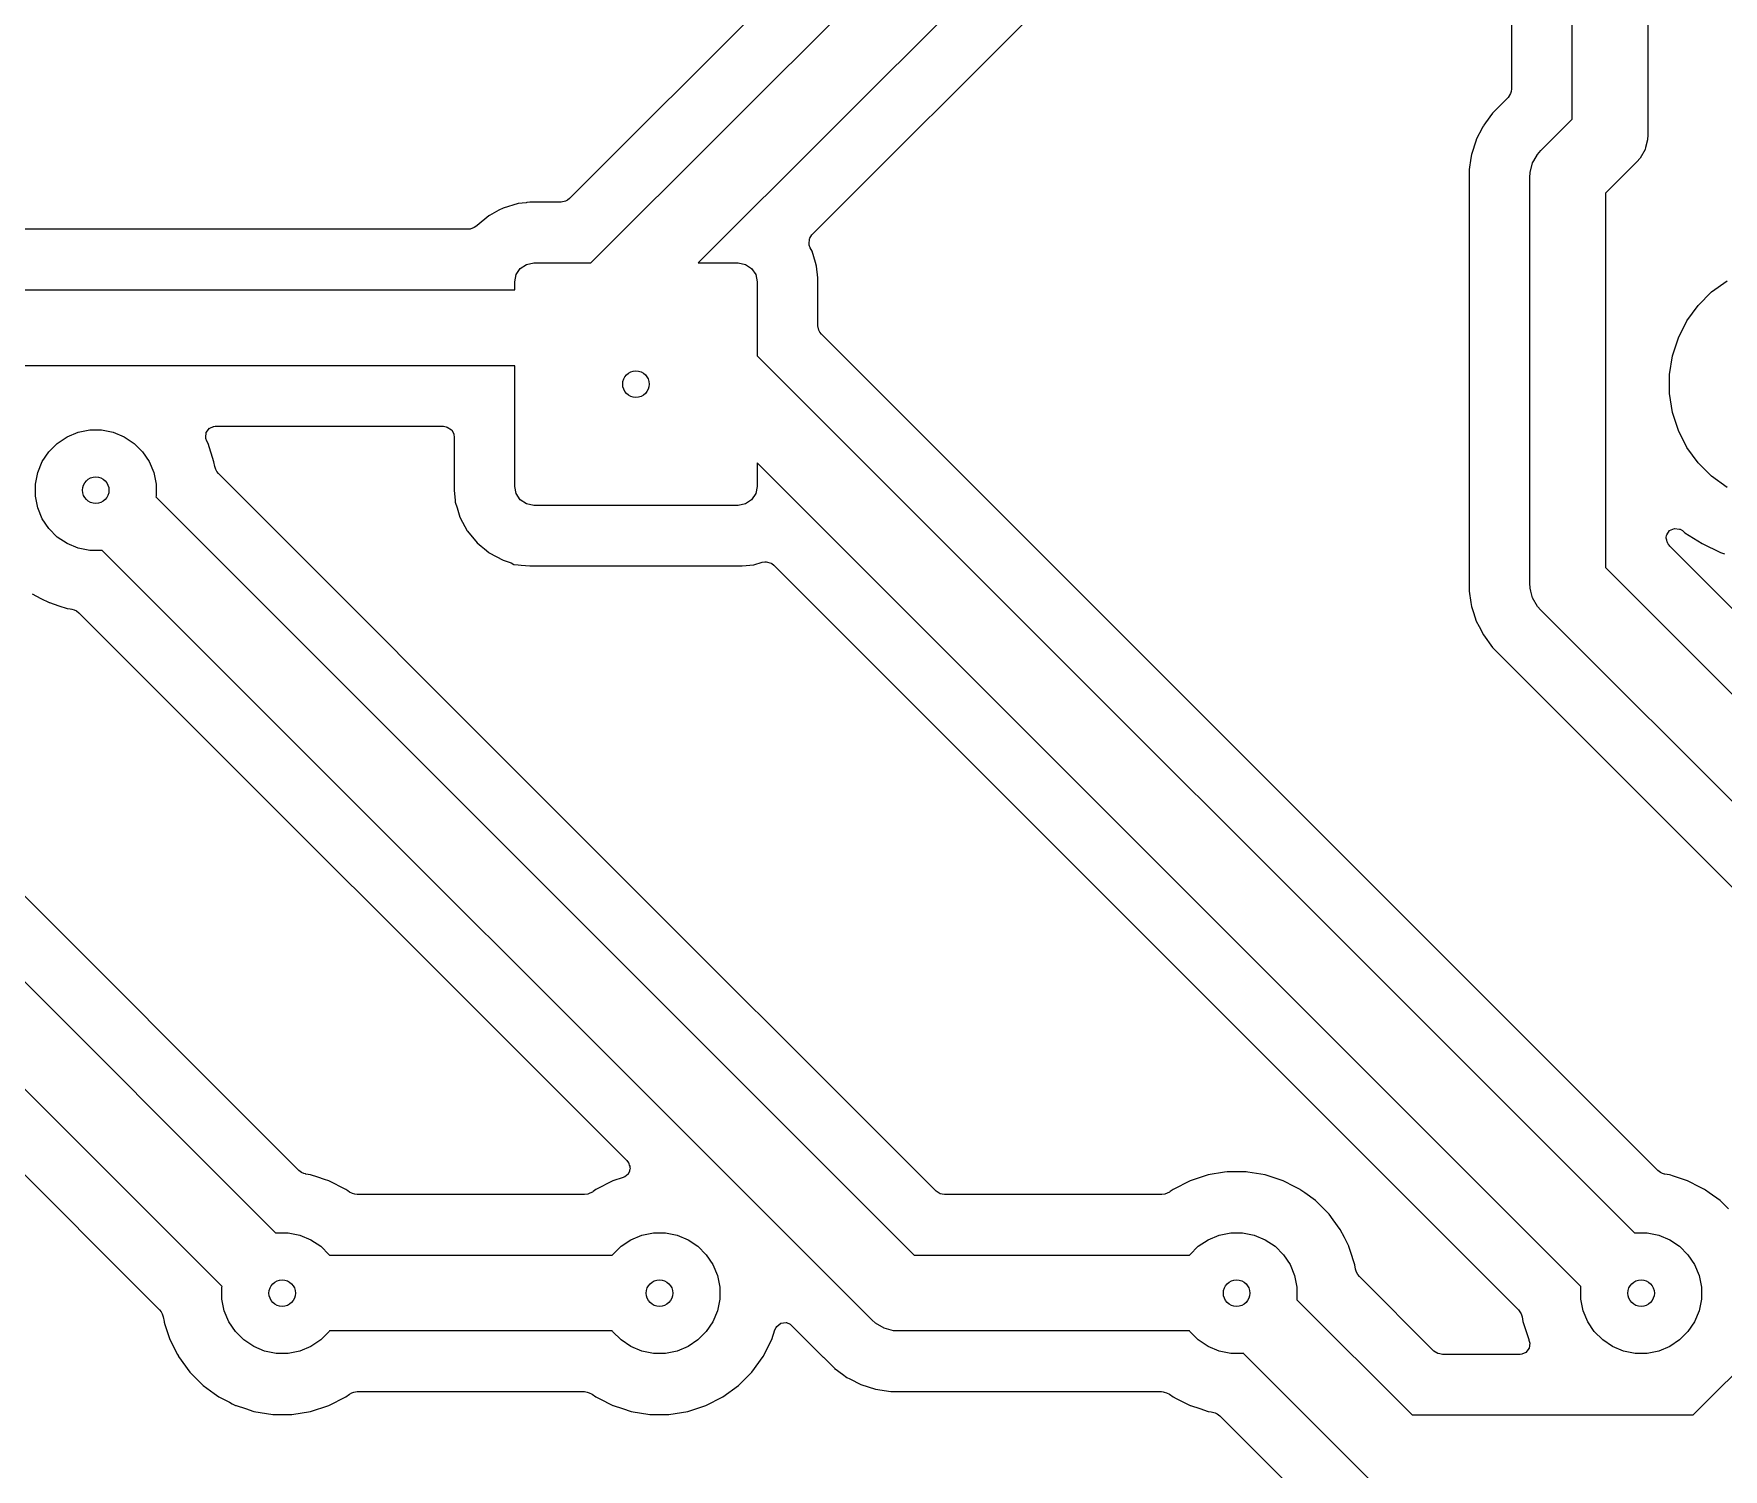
# Model space of a CAD drawing. Header units: millimetres. Extents: x 20 to 124, y -124 to -20.
# Drawn here: x 61.2 to 83.5, y -81.85 to -62.9 of the extents above; entities that cross this region are included whole.
import ezdxf

# ---------------------------------------------------------------- set-up
doc = ezdxf.new("R2010")
doc.units = ezdxf.units.MM
doc.layers.add('B.Cu', color=153, linetype='CONTINUOUS', true_color=0x4d7fc4)

msp = doc.modelspace()

# ---------------------------------------------------------------- linework, layer by layer
at = {"layer": 'B.Cu', "linetype": 'CONTINUOUS'}
for p, q in [((81.51, -64.032893), (81.51, -51.513274)), ((82.51, -51.513274), (82.51, -64.24)), ((80.7095, -52.228071), (80.7095, -63.632123)), ((73.434069, -59.919145), (68.272641, -65.080573)), ((68.555294, -65.93), (74.2783, -60.206993)), ((75.131853, -60.767654), (69.969506, -65.93)), ((71.472452, -65.55913), (75.770266, -61.261319)), ((80.665769, -63.745045), (80.457538, -63.953275)), ((80.697064, -63.692301), (80.665769, -63.745045)), ((80.704476, -63.66706), (80.697064, -63.692301)), ((80.7095, -63.632123), (80.704476, -63.66706)), ((80.42239, -64.001651), (80.342039, -64.112244)), ((80.457536, -63.953278), (80.42239, -64.001651)), ((80.457538, -63.953276), (80.457536, -63.953278)), ((80.457538, -63.953275), (80.457538, -63.953276)), ((80.326499, -64.139913), (80.243837, -64.302145)), ((80.326519, -64.139875), (80.326499, -64.139913)), ((80.327654, -64.13765), (80.326519, -64.139875)), ((80.337213, -64.118888), (80.327654, -64.13765)), ((80.337216, -64.118884), (80.337213, -64.118888)), ((80.342034, -64.112251), (80.337216, -64.118884)), ((80.342039, -64.112244), (80.342034, -64.112251)), ((81.095947, -64.446947), (81.51, -64.032893)), ((80.242014, -64.308251), (80.181022, -64.495966)), ((80.243431, -64.30358), (80.242014, -64.308251)), ((80.24383, -64.302161), (80.243431, -64.30358)), ((80.243837, -64.302145), (80.24383, -64.302161)), ((81.052838, -64.496103), (81.095947, -64.446947)), ((82.47194, -64.431342), (82.406677, -64.544381)), ((82.47938, -64.403574), (82.47194, -64.431342)), ((82.505723, -64.305263), (82.47938, -64.403574)), ((82.51, -64.24), (82.505723, -64.305247)), ((82.505723, -64.305247), (82.505723, -64.305263)), ((80.17333, -64.544533), (80.149, -64.698143)), ((80.181022, -64.495966), (80.17333, -64.544533)), ((80.953777, -64.735237), (80.98756, -64.609158)), ((80.98756, -64.609158), (81.002432, -64.583399)), ((81.002432, -64.583399), (81.052823, -64.496119)), ((81.052823, -64.496119), (81.052838, -64.496103)), ((82.363554, -64.593553), (81.9495, -65.007606)), ((82.406669, -64.544388), (82.363554, -64.593553)), ((82.406677, -64.544381), (82.406669, -64.544388)), ((80.149, -64.698143), (80.149, -70.261852)), ((80.9495, -64.8005), (80.953777, -64.735252)), ((80.9495, -70.1595), (80.9495, -64.8005)), ((80.953777, -64.735252), (80.953777, -64.735237)), ((68.221302, -65.11433), (68.161872, -65.1295)), ((68.24439, -65.101722), (68.221302, -65.11433)), ((68.272641, -65.080573), (68.24439, -65.101722)), ((81.9495, -65.007606), (81.9495, -69.952393)), ((67.20884, -65.306179), (67.053582, -65.433595)), ((67.21137, -65.303885), (67.20884, -65.306179)), ((67.213681, -65.302219), (67.21137, -65.303885)), ((67.215029, -65.301523), (67.213681, -65.302219)), ((67.339908, -65.234774), (67.215029, -65.301523)), ((67.339909, -65.234774), (67.339908, -65.234774)), ((67.396042, -65.204769), (67.339909, -65.234774)), ((67.594068, -65.144698), (67.396042, -65.204769)), ((67.698851, -65.134378), (67.594068, -65.144698)), ((67.710298, -65.133251), (67.698851, -65.134378)), ((67.748392, -65.1295), (67.710298, -65.13325)), ((67.710298, -65.13325), (67.710298, -65.133251)), ((68.161872, -65.1295), (67.748392, -65.1295)), ((66.942475, -65.4857), (60.558745, -65.4857)), ((66.946419, -65.48539), (66.942475, -65.4857)), ((66.946813, -65.485495), (66.946419, -65.48539)), ((66.947365, -65.485316), (66.946813, -65.485495)), ((66.961796, -65.484185), (66.947365, -65.485316)), ((66.962816, -65.484024), (66.961796, -65.484185)), ((67.0133, -65.464021), (66.962816, -65.484024)), ((67.034587, -65.44952), (67.0133, -65.464021)), ((67.052449, -65.434728), (67.034587, -65.44952)), ((67.053582, -65.433595), (67.052449, -65.434728)), ((71.444346, -65.602437), (71.472452, -65.55913)), ((71.435236, -65.68122), (71.44084, -65.611587)), ((71.438423, -65.69653), (71.435236, -65.68122)), ((71.450458, -65.729698), (71.438423, -65.69653)), ((71.44084, -65.611587), (71.444346, -65.602437)), ((71.475232, -65.776046), (71.450458, -65.729698)), ((71.519963, -65.923507), (71.475232, -65.776046)), ((67.56903, -66.084329), (67.623223, -66.003223)), ((67.623223, -66.003223), (67.704329, -65.94903)), ((67.704329, -65.94903), (67.8, -65.93)), ((67.8, -65.93), (68.555294, -65.93)), ((69.969506, -65.93), (70.5, -65.93)), ((70.5, -65.93), (70.595671, -65.94903)), ((70.595671, -65.94903), (70.676777, -66.003223)), ((70.676777, -66.003223), (70.73097, -66.084329)), ((71.5353, -65.974067), (71.519963, -65.923507)), ((71.5505, -66.128395), (71.5353, -65.974067)), ((67.55, -66.18), (67.56903, -66.084329)), ((67.55, -66.2862), (67.55, -66.18)), ((70.73097, -66.084329), (70.75, -66.18)), ((70.75, -66.18), (70.75, -67.155791)), ((71.5505, -66.128398), (71.5505, -66.128395)), ((71.5505, -66.759471), (71.5505, -66.128398)), ((83.350883, -66.31335), (83.554002, -66.165776)), ((60.6611, -66.2862), (67.55, -66.2862)), ((83.17335, -66.490883), (83.350883, -66.31335)), ((83.025776, -66.694002), (83.17335, -66.490883)), ((71.565667, -66.818896), (71.5505, -66.759471)), ((71.578274, -66.841985), (71.565667, -66.818896)), ((71.599426, -66.870241), (71.578274, -66.841985)), ((82.640838, -77.911654), (71.599426, -66.870241)), ((82.911793, -66.917707), (83.025776, -66.694002)), ((82.834208, -67.156487), (82.911793, -66.917707)), ((67.55, -67.2862), (60.868206, -67.2862)), ((67.55, -68.88), (67.55, -67.2862)), ((70.75, -67.155791), (70.773553, -67.176447)), ((70.773553, -67.176447), (82.332722, -78.735615)), ((82.794932, -67.404465), (82.834208, -67.156487)), ((82.794932, -67.655535), (82.794932, -67.404465)), ((82.834208, -67.903513), (82.794932, -67.655535)), ((82.911793, -68.142293), (82.834208, -67.903513)), ((61.509785, -68.311592), (61.640183, -68.224463)), ((61.640183, -68.224463), (61.785072, -68.164448)), ((61.785072, -68.164448), (61.938886, -68.133852)), ((61.938886, -68.133852), (62.095714, -68.133852)), ((62.095714, -68.133852), (62.249528, -68.164448)), ((62.249528, -68.164448), (62.394417, -68.224463)), ((62.394417, -68.224463), (62.524815, -68.311592)), ((63.469912, -68.235829), (63.476886, -68.16631)), ((63.472475, -68.249477), (63.469912, -68.235829)), ((63.483855, -68.282872), (63.472475, -68.249477)), ((63.476886, -68.16631), (63.520336, -68.111596)), ((63.520336, -68.111596), (63.523067, -68.109671)), ((63.523067, -68.109671), (63.574255, -68.088687)), ((63.574255, -68.088687), (63.576202, -68.088364)), ((63.576202, -68.088364), (63.596455, -68.0867)), ((63.596455, -68.0867), (66.60767, -68.0867)), ((66.60767, -68.0867), (66.642606, -68.091723)), ((66.642606, -68.091723), (66.657604, -68.096127)), ((66.657604, -68.096127), (66.716355, -68.133872)), ((66.716355, -68.133872), (66.717542, -68.135241)), ((66.717542, -68.135241), (66.745018, -68.190102)), ((66.745018, -68.190102), (66.746663, -68.19766)), ((66.746663, -68.19766), (66.7495, -68.224031)), ((66.7495, -68.224031), (66.7495, -68.931604)), ((83.025776, -68.365998), (82.911793, -68.142293)), ((61.311763, -68.552883), (61.398892, -68.422485)), ((61.398892, -68.422485), (61.509785, -68.311592)), ((62.524815, -68.311592), (62.635708, -68.422485)), ((62.635708, -68.422485), (62.722837, -68.552883)), ((63.500539, -68.315616), (63.483855, -68.282872)), ((63.57839, -68.555214), (63.500539, -68.315616)), ((83.17335, -68.569117), (83.025776, -68.365998)), ((61.251748, -68.697772), (61.311763, -68.552883)), ((62.722837, -68.552883), (62.782852, -68.697772)), ((63.587945, -68.615549), (63.57839, -68.555214)), ((63.601584, -68.65557), (63.587945, -68.615549)), ((63.616532, -68.682945), (63.601584, -68.65557)), ((63.637682, -68.711197), (63.616532, -68.682945)), ((81.625615, -79.442722), (70.75, -68.567106)), ((70.75, -68.567106), (70.75, -68.88)), ((83.350883, -68.74665), (83.17335, -68.569117)), ((61.221152, -68.851586), (61.251748, -68.697772)), ((61.221152, -69.008414), (61.221152, -68.851586)), ((62.782852, -68.697772), (62.813448, -68.851586)), ((62.813448, -68.851586), (62.813448, -69.008414)), ((68.374006, -73.447522), (63.637682, -68.711197)), ((67.56903, -68.975671), (67.55, -68.88)), ((70.75, -68.88), (70.73097, -68.975671)), ((83.554002, -68.894224), (83.350883, -68.74665)), ((61.251748, -69.162228), (61.221152, -69.008414)), ((62.813448, -69.008414), (62.811684, -69.017278)), ((62.811684, -69.017278), (72.824407, -79.03)), ((66.7495, -68.931604), (66.762858, -69.067234)), ((66.762858, -69.067234), (66.764699, -69.085932)), ((66.764699, -69.085932), (66.787355, -69.160619)), ((67.623223, -69.056777), (67.56903, -68.975671)), ((67.704329, -69.11097), (67.623223, -69.056777)), ((67.8, -69.13), (67.704329, -69.11097)), ((70.5, -69.13), (67.8, -69.13)), ((70.595671, -69.11097), (70.5, -69.13)), ((70.676777, -69.056777), (70.595671, -69.11097)), ((70.73097, -68.975671), (70.676777, -69.056777)), ((61.311763, -69.307117), (61.251748, -69.162228)), ((61.398892, -69.437515), (61.311763, -69.307117)), ((66.787355, -69.160619), (66.787355, -69.160621)), ((66.787355, -69.160621), (66.787356, -69.160621)), ((66.787356, -69.160621), (66.824769, -69.283957)), ((66.824769, -69.283957), (66.860071, -69.350001)), ((66.860071, -69.350001), (66.922315, -69.46645)), ((61.509785, -69.548408), (61.398892, -69.437515)), ((61.640183, -69.635537), (61.509785, -69.548408)), ((66.922315, -69.46645), (66.922316, -69.466451)), ((66.922316, -69.466451), (66.922318, -69.466454)), ((66.922318, -69.466454), (66.92413, -69.468898)), ((66.92413, -69.468898), (66.926182, -69.471162)), ((66.926182, -69.471162), (67.053589, -69.62641)), ((82.751688, -69.562056), (82.752569, -69.555925)), ((82.760345, -69.591546), (82.751688, -69.562056)), ((82.751998, -69.553306), (82.756711, -69.527129)), ((82.752569, -69.555925), (82.751998, -69.553306)), ((82.756711, -69.527129), (82.75844, -69.521239)), ((82.75844, -69.521239), (82.796219, -69.462466)), ((82.796219, -69.462466), (82.859777, -69.433446)), ((82.859777, -69.433446), (82.926617, -69.442364)), ((82.926617, -69.442364), (82.936134, -69.446478)), ((82.936134, -69.446478), (82.96424, -69.463348)), ((82.96424, -69.463348), (82.998711, -69.490838)), ((82.998711, -69.490838), (83.227003, -69.634284)), ((61.785072, -69.695552), (61.640183, -69.635537)), ((61.938886, -69.726148), (61.785072, -69.695552)), ((62.095714, -69.726148), (61.938886, -69.726148)), ((62.104578, -69.724384), (62.095714, -69.726148)), ((72.263747, -79.883554), (62.104578, -69.724384)), ((67.053589, -69.62641), (67.106386, -69.669738)), ((67.106386, -69.669738), (67.150209, -69.705702)), ((67.150209, -69.705702), (67.15021, -69.705703)), ((67.15021, -69.705703), (67.205729, -69.751267)), ((67.205729, -69.751267), (67.21355, -69.757685)), ((67.21355, -69.757685), (67.396046, -69.855232)), ((82.764683, -69.611424), (82.760345, -69.591546)), ((82.762433, -69.61241), (82.762864, -69.612221)), ((82.766765, -69.622303), (82.762433, -69.61241)), ((82.762856, -69.612197), (82.763132, -69.612103)), ((82.762864, -69.612221), (82.762856, -69.612197)), ((82.763132, -69.612103), (82.764683, -69.611424)), ((82.767196, -69.622113), (82.766765, -69.622303)), ((82.76723, -69.622175), (82.767196, -69.622113)), ((82.767923, -69.621795), (82.76723, -69.622175)), ((82.768078, -69.621727), (82.767923, -69.621795)), ((82.770437, -69.625927), (82.768078, -69.621727)), ((82.771368, -69.629097), (82.770437, -69.625927)), ((82.773024, -69.630532), (82.771368, -69.629097)), ((82.776143, -69.636084), (82.773024, -69.630532)), ((82.775127, -69.636639), (82.776143, -69.636084)), ((82.777772, -69.641483), (82.775127, -69.636639)), ((82.783398, -69.648999), (82.777772, -69.641483)), ((82.785577, -69.652877), (82.783398, -69.648999)), ((82.788986, -69.656938), (82.785577, -69.652877)), ((82.789204, -69.656754), (82.788986, -69.656938)), ((82.798923, -69.669738), (82.789204, -69.656754)), ((91.040838, -77.911653), (82.798923, -69.669738)), ((83.227003, -69.634284), (83.469921, -69.751267)), ((83.469921, -69.751267), (83.520165, -69.768848)), ((67.396046, -69.855232), (67.501463, -69.887209)), ((67.501463, -69.887209), (67.535529, -69.909534)), ((67.535529, -69.909534), (67.594065, -69.915299)), ((67.594065, -69.915299), (67.594066, -69.9153)), ((67.594066, -69.9153), (67.594065, -69.9153)), ((67.594065, -69.9153), (67.632647, -69.9191)), ((67.632647, -69.9191), (67.748392, -69.9305)), ((67.748392, -69.9305), (67.748395, -69.9305)), ((67.748395, -69.9305), (70.551605, -69.9305)), ((70.551605, -69.9305), (70.551608, -69.9305)), ((70.551608, -69.9305), (70.705934, -69.9153)), ((70.705934, -69.9153), (70.817375, -69.881494)), ((70.817375, -69.881494), (70.852258, -69.876159)), ((70.852258, -69.876159), (70.869987, -69.876001)), ((70.869987, -69.876001), (70.933894, -69.893073)), ((70.933894, -69.893073), (70.944445, -69.89927)), ((70.944445, -69.89927), (70.969326, -69.91851)), ((70.969326, -69.91851), (80.799615, -79.748799)), ((81.9495, -69.952393), (90.732722, -78.735615)), ((80.953777, -70.224747), (80.9495, -70.1595)), ((80.953777, -70.224763), (80.953777, -70.224747)), ((80.963716, -70.261854), (80.953777, -70.224763)), ((61.178455, -70.29887), (61.293886, -70.357685)), ((61.293886, -70.357685), (61.402916, -70.413239)), ((61.402916, -70.413239), (61.403791, -70.413685)), ((61.403791, -70.413685), (61.40754, -70.414742)), ((61.40754, -70.414742), (61.531349, -70.45497)), ((61.531349, -70.45497), (61.642514, -70.49109)), ((80.149, -70.261852), (80.148999, -70.261854)), ((80.148999, -70.261854), (80.173215, -70.414742)), ((80.173215, -70.414742), (80.181022, -70.464031)), ((80.181022, -70.464031), (80.181023, -70.464036)), ((80.181023, -70.464036), (80.181024, -70.46404)), ((80.181024, -70.46404), (80.181025, -70.464043)), ((80.181025, -70.464043), (80.207104, -70.544308)), ((80.98756, -70.350842), (80.963716, -70.261854)), ((81.052823, -70.463881), (80.98756, -70.350842)), ((81.052838, -70.463896), (81.052823, -70.463881)), ((81.095947, -70.513053), (81.052838, -70.463896)), ((61.642514, -70.49109), (61.681739, -70.497302)), ((61.681739, -70.497302), (61.700003, -70.500194)), ((61.700003, -70.500194), (61.733714, -70.510619)), ((61.733714, -70.510619), (61.761896, -70.523979)), ((61.761896, -70.523979), (61.79646, -70.548345)), ((61.79646, -70.548345), (69.02901, -77.780894)), ((80.207104, -70.544308), (80.207112, -70.544328)), ((80.207112, -70.544328), (80.244281, -70.658723)), ((80.244281, -70.658723), (80.281417, -70.731605)), ((90.025615, -79.442722), (81.095947, -70.513053)), ((80.281417, -70.731605), (80.281419, -70.731608)), ((80.281419, -70.731608), (80.337213, -70.841111)), ((80.337213, -70.841111), (80.457534, -71.006719)), ((64.700838, -77.911653), (57.763225, -70.97404)), ((80.457534, -71.006719), (80.457536, -71.006721)), ((80.457536, -71.006721), (89.199618, -79.748803)), ((56.9138, -71.256693), (64.392722, -78.735615)), ((63.685615, -79.442722), (56.060247, -71.817353)), ((55.421836, -72.311021), (62.859618, -79.748803)), ((73.112253, -78.185769), (68.374006, -73.447522)), ((69.02901, -77.780894), (69.05016, -77.809146)), ((69.05016, -77.809146), (69.053784, -77.815783)), ((69.053784, -77.815783), (69.056813, -77.821329)), ((69.056813, -77.821329), (69.060603, -77.838751)), ((69.060603, -77.838751), (69.069147, -77.854399)), ((64.7354, -77.936018), (64.700838, -77.911653)), ((64.763579, -77.949377), (64.7354, -77.936018)), ((64.781529, -77.954927), (64.763579, -77.949377)), ((64.785617, -77.957372), (64.781529, -77.954927)), ((64.791405, -77.95887), (64.785617, -77.957372)), ((64.854783, -77.968909), (64.791405, -77.95887)), ((64.947743, -77.999114), (64.854783, -77.968909)), ((64.951312, -78.000273), (64.947743, -77.999114)), ((64.951321, -78.000276), (64.951312, -78.000273)), ((65.039614, -78.028964), (64.951321, -78.000276)), ((65.094379, -78.046759), (65.039614, -78.028964)), ((65.318845, -78.16113), (65.094379, -78.046759)), ((68.845618, -78.046758), (68.621149, -78.161132)), ((68.98255, -78.002267), (68.845618, -78.046758)), ((68.988811, -77.999647), (68.98255, -78.002267)), ((68.989313, -77.999612), (68.988811, -77.999647)), ((68.989839, -77.999217), (68.989313, -77.999612)), ((69.001293, -77.994427), (68.989839, -77.999217)), ((69.003041, -77.993521), (69.001293, -77.994427)), ((69.045247, -77.957741), (69.003041, -77.993521)), ((69.047248, -77.955068), (69.045247, -77.957741)), ((69.064163, -77.924091), (69.047248, -77.955068)), ((69.065434, -77.906306), (69.064163, -77.924091)), ((69.071665, -77.889602), (69.065434, -77.906306)), ((69.069147, -77.854399), (69.067875, -77.872181)), ((69.067875, -77.872181), (69.071665, -77.889602)), ((76.465613, -78.046761), (76.241149, -78.161132)), ((76.705209, -77.96891), (76.465613, -78.046761)), ((76.705212, -77.96891), (76.705209, -77.96891)), ((76.92074, -77.934774), (76.705212, -77.96891)), ((76.920866, -77.934754), (76.92074, -77.934774)), ((76.954038, -77.9295), (76.920866, -77.934754)), ((76.954039, -77.9295), (76.954038, -77.9295)), ((77.205961, -77.9295), (76.954039, -77.9295)), ((77.205962, -77.9295), (77.205961, -77.9295)), ((77.226911, -77.932818), (77.205962, -77.9295)), ((77.454729, -77.9689), (77.226911, -77.932818)), ((77.454782, -77.968909), (77.454729, -77.9689)), ((77.454785, -77.96891), (77.454779, -77.968909)), ((77.454779, -77.968909), (77.454782, -77.968909)), ((77.694383, -78.04676), (77.454785, -77.96891)), ((77.848747, -78.125413), (77.694383, -78.04676)), ((82.675404, -77.936021), (82.640838, -77.911654)), ((82.703581, -77.949378), (82.675404, -77.936021)), ((82.730416, -77.957675), (82.703581, -77.949378)), ((82.733105, -77.959065), (82.730416, -77.957675)), ((82.735221, -77.959475), (82.733105, -77.959065)), ((82.794783, -77.968909), (82.735221, -77.959475)), ((82.794785, -77.96891), (82.794783, -77.968909)), ((82.810859, -77.974132), (82.794785, -77.96891)), ((82.81086, -77.974133), (82.810859, -77.974132)), ((82.834201, -77.981717), (82.81086, -77.974133)), ((83.034379, -78.046759), (82.834201, -77.981717)), ((83.03438, -78.046759), (83.034379, -78.046759)), ((83.034381, -78.04676), (83.03438, -78.046759)), ((83.204649, -78.133516), (83.034381, -78.04676)), ((65.344214, -78.179561), (65.318845, -78.16113)), ((65.368264, -78.197034), (65.344214, -78.179561)), ((65.406211, -78.215691), (65.368264, -78.197034)), ((65.436132, -78.224477), (65.406211, -78.215691)), ((65.471068, -78.2295), (65.436132, -78.224477)), ((68.471816, -78.2295), (65.471068, -78.2295)), ((68.513491, -78.222287), (68.471816, -78.2295)), ((68.542859, -78.211807), (68.513491, -78.222287)), ((68.574061, -78.195344), (68.542859, -78.211807)), ((68.582793, -78.189001), (68.574061, -78.195344)), ((68.582802, -78.188994), (68.582793, -78.189001)), ((68.621149, -78.161132), (68.582802, -78.188994)), ((73.164998, -78.217065), (73.112253, -78.185769)), ((73.19024, -78.224477), (73.164998, -78.217065)), ((73.225176, -78.2295), (73.19024, -78.224477)), ((76.091816, -78.2295), (73.225176, -78.2295)), ((76.133491, -78.222287), (76.091816, -78.2295)), ((76.162859, -78.211807), (76.133491, -78.222287)), ((76.194061, -78.195344), (76.162859, -78.211807)), ((76.202793, -78.189001), (76.194061, -78.195344)), ((76.202802, -78.188994), (76.202793, -78.189001)), ((76.241149, -78.161132), (76.202802, -78.188994)), ((77.918845, -78.16113), (77.848747, -78.125413)), ((77.918847, -78.161131), (77.918845, -78.16113)), ((77.918848, -78.161132), (77.918847, -78.161131)), ((77.929443, -78.16883), (77.918848, -78.161132)), ((77.929445, -78.168831), (77.929443, -78.16883)), ((77.980362, -78.205824), (77.929445, -78.168831)), ((78.122649, -78.309201), (77.980362, -78.205824)), ((83.258845, -78.16113), (83.204649, -78.133516)), ((83.258847, -78.161131), (83.258845, -78.16113)), ((83.258848, -78.161132), (83.258847, -78.161131)), ((83.269443, -78.16883), (83.258848, -78.161132)), ((83.269445, -78.168831), (83.269443, -78.16883)), ((83.320362, -78.205824), (83.269445, -78.168831)), ((83.462649, -78.309201), (83.320362, -78.205824)), ((78.122654, -78.309205), (78.122649, -78.309201)), ((78.122655, -78.309206), (78.122654, -78.309205)), ((78.12266, -78.30921), (78.122655, -78.309206)), ((78.300786, -78.487336), (78.12266, -78.30921)), ((78.300794, -78.487345), (78.300786, -78.487336)), ((78.300812, -78.487369), (78.300794, -78.487345)), ((78.356622, -78.564185), (78.300812, -78.487369)), ((83.462654, -78.309205), (83.462649, -78.309201)), ((83.572897, -78.419448), (83.462654, -78.309205)), ((78.356623, -78.564187), (78.356622, -78.564185)), ((78.356624, -78.564189), (78.356623, -78.564187)), ((78.44887, -78.691155), (78.356624, -78.564189)), ((78.503084, -78.797556), (78.44887, -78.691155)), ((64.392722, -78.735615), (64.401586, -78.733852)), ((64.401586, -78.733852), (64.558414, -78.733852)), ((64.558414, -78.733852), (64.712228, -78.764448)), ((64.712228, -78.764448), (64.857117, -78.824463)), ((64.857117, -78.824463), (64.987515, -78.911592)), ((64.987515, -78.911592), (65.098408, -79.022485)), ((68.841592, -79.022485), (68.952485, -78.911592)), ((68.952485, -78.911592), (69.082883, -78.824463)), ((69.082883, -78.824463), (69.227772, -78.764448)), ((69.227772, -78.764448), (69.381586, -78.733852)), ((69.381586, -78.733852), (69.538414, -78.733852)), ((69.538414, -78.733852), (69.692228, -78.764448)), ((69.692228, -78.764448), (69.837117, -78.824463)), ((69.837117, -78.824463), (69.967515, -78.911592)), ((69.967515, -78.911592), (70.078408, -79.022485)), ((76.461592, -79.022485), (76.572485, -78.911592)), ((76.572485, -78.911592), (76.702883, -78.824463)), ((76.702883, -78.824463), (76.847772, -78.764448)), ((76.847772, -78.764448), (77.001586, -78.733852)), ((77.001586, -78.733852), (77.158414, -78.733852)), ((77.158414, -78.733852), (77.312228, -78.764448)), ((77.312228, -78.764448), (77.457117, -78.824463)), ((77.457117, -78.824463), (77.587515, -78.911592)), ((77.587515, -78.911592), (77.698408, -79.022485)), ((78.559959, -78.909179), (78.503084, -78.797556)), ((78.56068, -78.910411), (78.559959, -78.909179)), ((78.560984, -78.911191), (78.56068, -78.910411)), ((78.563239, -78.915616), (78.560984, -78.911191)), ((78.563239, -78.915618), (78.563239, -78.915616)), ((78.563241, -78.915621), (78.563239, -78.915618)), ((78.57983, -78.966676), (78.563241, -78.915621)), ((82.332722, -78.735615), (82.341586, -78.733852)), ((82.341586, -78.733852), (82.498414, -78.733852)), ((82.498414, -78.733852), (82.652228, -78.764448)), ((82.652228, -78.764448), (82.797117, -78.824463)), ((82.797117, -78.824463), (82.927515, -78.911592)), ((82.927515, -78.911592), (83.038408, -79.022485)), ((65.098408, -79.022485), (65.103429, -79.03)), ((65.103429, -79.03), (68.836571, -79.03)), ((68.836571, -79.03), (68.841592, -79.022485)), ((70.078408, -79.022485), (70.165537, -79.152883)), ((70.165537, -79.152883), (70.225552, -79.297772)), ((72.824407, -79.03), (76.456571, -79.03)), ((76.456571, -79.03), (76.461592, -79.022485)), ((77.698408, -79.022485), (77.785537, -79.152883)), ((77.785537, -79.152883), (77.845552, -79.297772)), ((78.64109, -79.155214), (78.57983, -78.966676)), ((78.650645, -79.215549), (78.64109, -79.155214)), ((83.038408, -79.022485), (83.125537, -79.152883)), ((83.125537, -79.152883), (83.185552, -79.297772)), ((70.225552, -79.297772), (70.256148, -79.451586)), ((77.845552, -79.297772), (77.876148, -79.451586)), ((78.664284, -79.25557), (78.650645, -79.215549)), ((78.679232, -79.282945), (78.664284, -79.25557)), ((78.700382, -79.311197), (78.679232, -79.282945)), ((79.683654, -80.294469), (78.700382, -79.311197)), ((83.185552, -79.297772), (83.216148, -79.451586)), ((63.683852, -79.451586), (63.685615, -79.442722)), ((63.683852, -79.608414), (63.683852, -79.451586)), ((63.714448, -79.762228), (63.683852, -79.608414)), ((70.256148, -79.608414), (70.225552, -79.762228)), ((70.256148, -79.451586), (70.256148, -79.608414)), ((77.876148, -79.608414), (77.874384, -79.617278)), ((77.874384, -79.617278), (79.395806, -81.1387)), ((77.876148, -79.451586), (77.876148, -79.608414)), ((81.623852, -79.451586), (81.625615, -79.442722)), ((81.623852, -79.608414), (81.623852, -79.451586)), ((81.654448, -79.762228), (81.623852, -79.608414)), ((83.216148, -79.608414), (83.185552, -79.762228)), ((83.216148, -79.451586), (83.216148, -79.608414)), ((62.859618, -79.748803), (62.880767, -79.777055)), ((62.880767, -79.777055), (62.895713, -79.804427)), ((62.895713, -79.804427), (62.909353, -79.844454)), ((62.909353, -79.844454), (62.918908, -79.904781)), ((63.774463, -79.907117), (63.714448, -79.762228)), ((70.225552, -79.762228), (70.165537, -79.907117)), ((80.799615, -79.748799), (80.820765, -79.777051)), ((80.820765, -79.777051), (80.820767, -79.777055)), ((80.820767, -79.777055), (80.835712, -79.804423)), ((80.835712, -79.804423), (80.849353, -79.844452)), ((80.849353, -79.844452), (80.858908, -79.904779)), ((81.714463, -79.907117), (81.654448, -79.762228)), ((83.185552, -79.762228), (83.125537, -79.907117)), ((62.918908, -79.904781), (62.921537, -79.91287)), ((62.921537, -79.91287), (62.926239, -79.927342)), ((62.926239, -79.927342), (62.927437, -79.931027)), ((62.927437, -79.931027), (62.927438, -79.931031)), ((62.927438, -79.931031), (62.996757, -80.144376)), ((63.861592, -80.037515), (63.774463, -79.907117)), ((63.972485, -80.148408), (63.861592, -80.037515)), ((65.098408, -80.037515), (64.987515, -80.148408)), ((65.103429, -80.03), (65.098408, -80.037515)), ((68.836571, -80.03), (65.103429, -80.03)), ((68.841592, -80.037515), (68.836571, -80.03)), ((68.952485, -80.148408), (68.841592, -80.037515)), ((70.078408, -80.037515), (69.967515, -80.148408)), ((70.165537, -79.907117), (70.078408, -80.037515)), ((70.943241, -80.144379), (70.985377, -80.014696)), ((70.985377, -80.014696), (71.000948, -79.983026)), ((71.000948, -79.983026), (71.008783, -79.971567)), ((71.008783, -79.971567), (71.062872, -79.927342)), ((71.062872, -79.927342), (71.132271, -79.919376)), ((71.132271, -79.919376), (71.135561, -79.919945)), ((71.135561, -79.919945), (71.186586, -79.941288)), ((71.186586, -79.941288), (71.188189, -79.942435)), ((71.188189, -79.942435), (71.203713, -79.955597)), ((71.203713, -79.955597), (71.622208, -80.374092)), ((72.312903, -79.926661), (72.263747, -79.883554)), ((72.312919, -79.926677), (72.312903, -79.926661)), ((72.425958, -79.99194), (72.312919, -79.926677)), ((72.552037, -80.025723), (72.425958, -79.99194)), ((72.552052, -80.025723), (72.552037, -80.025723)), ((72.6173, -80.03), (72.552052, -80.025723)), ((76.456571, -80.03), (72.6173, -80.03)), ((76.461592, -80.037515), (76.456571, -80.03)), ((76.572485, -80.148408), (76.461592, -80.037515)), ((80.858908, -79.904779), (80.93676, -80.144384)), ((81.801592, -80.037515), (81.714463, -79.907117)), ((81.912485, -80.148408), (81.801592, -80.037515)), ((83.038408, -80.037515), (82.927515, -80.148408)), ((83.125537, -79.907117), (83.038408, -80.037515)), ((83.108194, -81.1387), (84.264656, -79.982236)), ((62.996757, -80.144376), (63.095515, -80.3382)), ((64.102883, -80.235537), (63.972485, -80.148408)), ((64.247772, -80.295552), (64.102883, -80.235537)), ((64.857117, -80.235537), (64.712228, -80.295552)), ((64.987515, -80.148408), (64.857117, -80.235537)), ((69.082883, -80.235537), (68.952485, -80.148408)), ((69.227772, -80.295552), (69.082883, -80.235537)), ((69.837117, -80.235537), (69.692228, -80.295552)), ((69.967515, -80.148408), (69.837117, -80.235537)), ((70.82887, -80.368845), (70.943241, -80.144379)), ((76.702883, -80.235537), (76.572485, -80.148408)), ((76.847772, -80.295552), (76.702883, -80.235537)), ((79.736399, -80.325765), (79.683654, -80.294469)), ((80.942529, -80.25859), (80.899077, -80.313304)), ((80.93676, -80.144384), (80.938624, -80.148883)), ((80.938624, -80.148883), (80.937985, -80.149147)), ((80.937985, -80.149147), (80.946942, -80.175431)), ((80.949503, -80.189069), (80.942529, -80.25859)), ((80.946942, -80.175431), (80.949503, -80.189069)), ((82.042883, -80.235537), (81.912485, -80.148408)), ((82.187772, -80.295552), (82.042883, -80.235537)), ((82.797117, -80.235537), (82.652228, -80.295552)), ((82.927515, -80.148408), (82.797117, -80.235537)), ((63.095515, -80.3382), (63.108508, -80.3637)), ((63.108508, -80.3637), (63.111132, -80.368848)), ((63.111132, -80.368848), (63.259201, -80.572649)), ((64.401586, -80.326148), (64.247772, -80.295552)), ((64.558414, -80.326148), (64.401586, -80.326148)), ((64.712228, -80.295552), (64.558414, -80.326148)), ((69.381586, -80.326148), (69.227772, -80.295552)), ((69.538414, -80.326148), (69.381586, -80.326148)), ((69.692228, -80.295552), (69.538414, -80.326148)), ((70.680793, -80.572656), (70.82887, -80.368845)), ((71.622208, -80.374092), (71.622222, -80.374107)), ((71.622222, -80.374107), (71.625333, -80.377218)), ((71.625333, -80.377218), (71.625334, -80.377219)), ((71.625334, -80.377219), (71.770081, -80.521966)), ((77.001586, -80.326148), (76.847772, -80.295552)), ((77.158414, -80.326148), (77.001586, -80.326148)), ((77.167278, -80.324384), (77.158414, -80.326148)), ((78.835147, -81.992253), (77.167278, -80.324384)), ((79.761641, -80.333177), (79.736399, -80.325765)), ((79.796576, -80.3382), (79.761641, -80.333177)), ((79.796577, -80.3382), (79.796576, -80.338199)), ((79.796576, -80.338199), (79.796576, -80.3382)), ((80.822964, -80.3382), (79.796577, -80.3382)), ((80.843268, -80.336525), (80.822964, -80.3382)), ((80.845217, -80.336202), (80.843268, -80.336525)), ((80.896336, -80.315235), (80.845217, -80.336202)), ((80.899066, -80.313311), (80.896336, -80.315235)), ((80.899077, -80.313304), (80.899066, -80.313311)), ((82.341586, -80.326148), (82.187772, -80.295552)), ((82.498414, -80.326148), (82.341586, -80.326148)), ((82.652228, -80.295552), (82.498414, -80.326148)), ((63.259201, -80.572649), (63.259205, -80.572654)), ((63.259205, -80.572654), (63.25921, -80.57266)), ((63.25921, -80.57266), (63.437338, -80.750788)), ((70.502656, -80.750793), (70.680793, -80.572656)), ((71.770081, -80.521966), (71.770084, -80.521968)), ((71.770084, -80.521968), (71.770087, -80.521971)), ((71.770087, -80.521971), (71.770093, -80.521975)), ((71.770093, -80.521975), (71.770577, -80.522372)), ((71.770577, -80.522372), (71.772059, -80.523404)), ((71.772059, -80.523404), (71.794323, -80.539579)), ((71.794323, -80.539579), (71.847462, -80.578186)), ((71.847462, -80.578186), (71.847463, -80.578187)), ((71.847463, -80.578187), (71.875357, -80.598453)), ((71.875357, -80.598453), (71.93569, -80.642287)), ((71.93569, -80.642287), (71.971435, -80.6605)), ((71.971435, -80.6605), (72.118081, -80.735221)), ((72.118081, -80.735221), (72.118087, -80.735223)), ((72.118087, -80.735223), (72.118096, -80.735226)), ((72.118096, -80.735226), (72.11811, -80.735231)), ((72.11811, -80.735231), (72.215497, -80.766873)), ((63.437338, -80.750788), (63.437342, -80.750791)), ((63.437342, -80.750791), (63.437345, -80.750794)), ((63.437345, -80.750794), (63.43735, -80.750798)), ((63.43735, -80.750798), (63.579647, -80.854182)), ((63.579647, -80.854182), (63.641155, -80.89887)), ((63.641155, -80.89887), (63.784184, -80.971747)), ((65.094379, -81.013241), (65.318845, -80.89887)), ((65.318845, -80.89887), (65.365933, -80.864657)), ((65.365933, -80.864657), (65.397145, -80.84819)), ((65.397145, -80.84819), (65.426516, -80.837711)), ((65.426516, -80.837711), (65.468184, -80.8305)), ((65.468184, -80.8305), (68.468932, -80.8305)), ((68.468932, -80.8305), (68.503866, -80.835523)), ((68.503866, -80.835523), (68.533789, -80.844309)), ((68.533789, -80.844309), (68.571738, -80.862967)), ((68.571738, -80.862967), (68.621155, -80.89887)), ((68.621155, -80.89887), (68.66384, -80.920619)), ((68.66384, -80.920619), (68.845616, -81.013239)), ((70.074379, -81.013241), (70.298845, -80.89887)), ((70.298845, -80.89887), (70.502656, -80.750793)), ((72.215497, -80.766873), (72.312286, -80.798321)), ((72.312286, -80.798321), (72.312746, -80.798472)), ((72.312746, -80.798472), (72.312751, -80.798473)), ((72.312751, -80.798473), (72.31276, -80.798476)), ((72.31276, -80.798476), (72.312765, -80.798476)), ((72.312765, -80.798476), (72.312766, -80.798477)), ((72.312766, -80.798477), (72.514948, -80.8305)), ((72.514948, -80.8305), (72.514949, -80.8305)), ((72.514949, -80.8305), (72.719652, -80.8305)), ((72.719652, -80.8305), (76.088932, -80.8305)), ((76.088932, -80.8305), (76.111347, -80.833723)), ((76.111347, -80.833723), (76.123866, -80.835523)), ((76.123866, -80.835523), (76.153789, -80.844309)), ((76.153789, -80.844309), (76.191738, -80.862967)), ((76.191738, -80.862967), (76.241155, -80.89887)), ((76.241155, -80.89887), (76.28384, -80.920619)), ((76.28384, -80.920619), (76.465616, -81.013239)), ((63.784184, -80.971747), (63.784183, -80.971747)), ((63.784183, -80.971747), (63.820752, -80.990379)), ((63.820752, -80.990379), (63.862775, -81.011791)), ((63.862775, -81.011791), (63.866488, -81.013684)), ((63.866488, -81.013684), (63.870243, -81.014743)), ((63.870243, -81.014743), (63.994049, -81.05497)), ((63.994049, -81.05497), (64.105215, -81.09109)), ((64.105215, -81.09109), (64.354038, -81.1305)), ((64.354038, -81.1305), (64.354039, -81.1305)), ((64.354039, -81.1305), (64.605961, -81.1305)), ((64.605961, -81.1305), (64.605962, -81.1305)), ((64.605962, -81.1305), (64.854785, -81.09109)), ((64.854785, -81.09109), (65.094379, -81.013241)), ((68.845616, -81.013239), (68.845617, -81.013239)), ((68.845617, -81.013239), (68.846492, -81.013685)), ((68.846492, -81.013685), (68.850243, -81.014743)), ((68.850243, -81.014743), (68.974049, -81.05497)), ((68.974049, -81.05497), (69.085215, -81.09109)), ((69.085215, -81.09109), (69.334038, -81.1305)), ((69.334038, -81.1305), (69.334039, -81.1305)), ((69.334039, -81.1305), (69.585961, -81.1305)), ((69.585961, -81.1305), (69.585962, -81.1305)), ((69.585962, -81.1305), (69.834785, -81.09109)), ((69.834785, -81.09109), (70.074379, -81.013241)), ((76.465616, -81.013239), (76.465617, -81.013239)), ((76.465617, -81.013239), (76.466492, -81.013685)), ((76.466492, -81.013685), (76.47024, -81.014742)), ((76.47024, -81.014742), (76.594049, -81.05497)), ((76.594049, -81.05497), (76.705214, -81.09109)), ((76.705214, -81.09109), (76.744439, -81.097302)), ((76.744439, -81.097302), (76.762703, -81.100194)), ((76.762703, -81.100194), (76.796414, -81.110619)), ((76.796414, -81.110619), (76.824596, -81.123979)), ((76.824596, -81.123979), (76.85916, -81.148345)), ((76.85916, -81.148345), (78.341481, -82.630666)), ((79.395806, -81.1387), (83.108194, -81.1387))]:
    msp.add_line(p, q, dxfattribs=at)
at = {"layer": 'B.Cu'}
for centre in [(69.15, -67.53), (69.15, -67.53), (62.0173, -68.93), (62.0173, -68.93), (64.48, -79.53), (64.48, -79.53), (69.46, -79.53), (69.46, -79.53), (77.08, -79.53), (77.08, -79.53), (82.42, -79.53), (82.42, -79.53)]:
    msp.add_circle(centre, 0.175, dxfattribs=at)

doc.saveas('drawing.dxf')
